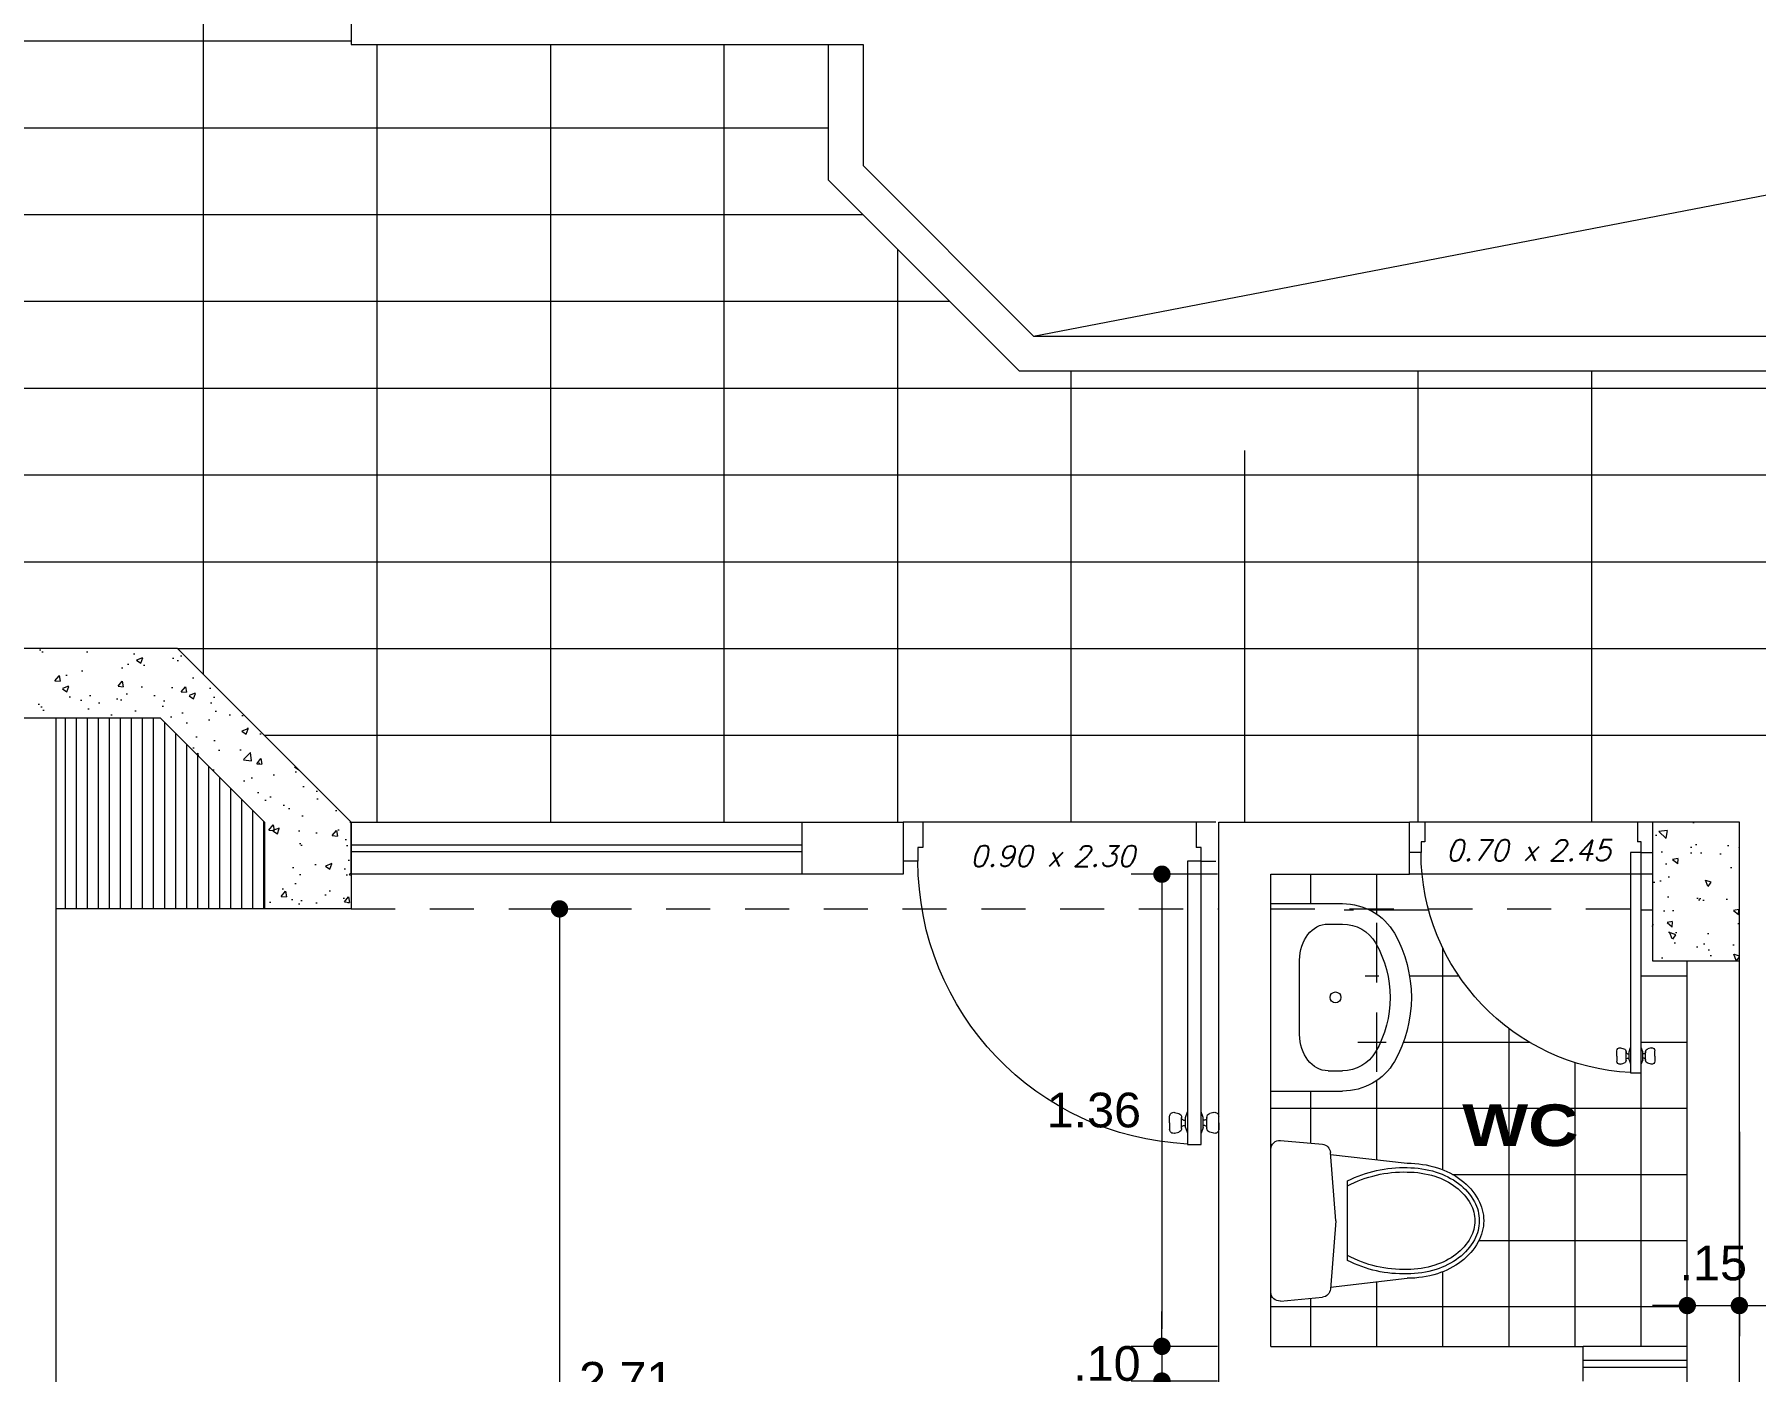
# Model space of a CAD drawing. Header units: millimetres. Extents: x 2178 to 2304, y 1220 to 1359.
# Drawn here: x 2191.082 to 2196.041, y 1286.439 to 1290.29 of the extents above; entities that cross this region are included whole.
import ezdxf
from ezdxf.enums import TextEntityAlignment as Align

# ---------------------------------------------------------------- set-up
doc = ezdxf.new("R2010")
doc.units = ezdxf.units.MM
doc.linetypes.add('HIDDEN', pattern=[9.524999999999999, 6.35, -3.175])
doc.layers.get('0').update_dxf_attribs({"lineweight": 0})
for name, color, linetype, lineweight in [('carpinteria', 12, 'Continuous', 5), ('Mobiliario', 52, 'Continuous', 5), ('PLUMA 1', 46, 'Continuous', 13), ('PLUMA 2', 94, 'Continuous', 15), ('PLUMA 7', 10, 'Continuous', 0), ('PLUMA4', 160, 'Continuous', 40), ('PROY', 13, 'HIDDEN', 13), ('TEXTO', 5, 'Continuous', 18), ('TEXTOS', 42, 'Continuous', 13)]:
    doc.layers.add(name, color=color, linetype=linetype, lineweight=lineweight)
doc.layers.add('pisos....', color=7, linetype='Continuous', lineweight=5, true_color=0x7c7f7e)
doc.styles.add('ARIAL', font='arial.ttf')
doc.styles.add('ARIAL-N', font='arialbd.ttf')
doc.styles.add('SIMPLEX', font='simplex.shx', dxfattribs={"width": 1.2, "oblique": 15})
doc.dimstyles.new('RPM 50', dxfattribs={"dimtxt": 0.1, "dimasz": 0.05, "dimexe": 0.08849999999999973, "dimexo": 0.1535, "dimgap": 0.07099999999999997, "dimtad": 2, "dimtih": 1, "dimtoh": 1, "dimzin": 4, "dimdsep": 46, "dimtxsty": 'ARIAL', "dimblk": 'DOT', "dimcen": 0.4, "dimdle": 0.25, "dimclrd": 8, "dimclre": 8, "dimclrt": 9, "dimadec": 0, "dimazin": 0, "dimtfac": 1, "dimtix": 1, "dimtmove": 0, "dimatfit": 3, "dimldrblk": 'DOT', "dimfxl": 0.5, "dimfxlon": 1, "dimlwd": 0, "dimlwe": 0, "dimarcsym": 0})

# ---------------------------------------------------------------- blocks, each defined once
blk = doc.blocks.new('puerta de 0.80')
for p, q in [((0, 0.7578726278069325), (0, 0.8078726278070008)), ((0, 0.05787262780700075), (0, 0.8078726278070008)), ((0.1000000000000227, 0.770372627806978), (0.1000000000000227, 0.8078726278070008)), ((0, 0.7578726278069325), (0.06500000000005457, 0.7578726278069325)), ((0.06500000000005457, 0.7578726278069325), (0.06500000000005457, 0.770372627806978)), ((0.06500000000005457, 0.770372627806978), (0.1000000000000227, 0.770372627806978)), ((0.743372223558481, 0.1131570363396577), (0.7462233707656196, 0.1025164101029077)), ((0.7699992280930701, 0.1257452267906274), (0.753031481821381, 0.1257452267906274)), ((0.7820575276252839, 0.09510460055400927), (0.7558826290285197, 0.09510460055400927)), ((0.7558826290285197, 0.09510460055400927), (0.7579409285608563, 0.09510460055400927)), ((0.762940928560738, 0.09010460055401381), (0.762940928560738, 0.08545825626470105)), ((0.7699992280930701, 0.1257452267906274), (0.7869669743646455, 0.1257452267906274)), ((0.7770575276252885, 0.09010460055401381), (0.7770575276252885, 0.08545825626470105)), ((0.7841158271576205, 0.09510460055400927), (0.7820575276252839, 0.09510460055400927)), ((0.7966262326275455, 0.1131570363396577), (0.7937750854204069, 0.1025164101029077)), ((0, 0.007872627806932542), (0, 0.05787262780700075)), ((0, 0.05787262780700075), (0.06500000000005457, 0.05787262780700075)), ((0.06500000000005457, 0.04537262780695528), (0.06500000000005457, 0.05787262780700075)), ((0.1000000000000227, 0.04537262780695528), (0.06500000000005457, 0.04537262780695528)), ((0.1000000000000227, 0.08037262780703713), (0.8250000000000455, 0.08037262780703713)), ((0.1000000000000227, 0.04537262780695528), (0.1000000000000227, 0.08037262780703713)), ((0.8250000000000455, 0.04537262780695528), (0.1000000000000227, 0.04537262780695528)), ((0.1000000000000227, 0.04537262780695528), (0.1000000000000227, 0.007872627806932542)), ((0.7820575276252839, 0.08545825626470105), (0.7558826290285197, 0.08545825626470105)), ((0.8250000000000455, 0.04537262780695528), (0.7720000000000482, 0.04537262780695528)), ((0.8250000000000455, 0.08037262780703713), (0.8250000000000455, 0.04537262780695528)), ((0.743372223558481, 0.01258821927433473), (0.7462233707656196, 0.02322884551108473)), ((0.7699992280930701, 2.882325134123676e-08), (0.753031481821381, 2.882325134123676e-08)), ((0.7820575276252839, 0.04028699934929136), (0.7558826290285197, 0.04028699934929136)), ((0.7820575276252839, 0.03064065505998315), (0.7558826290285197, 0.03064065505998315)), ((0.7558826290285197, 0.03064065505998315), (0.7579409285608563, 0.03064065505998315)), ((0.762940928560738, 0.0356406550599786), (0.762940928560738, 0.04028699934929136)), ((0.7699992280930701, 2.882325134123676e-08), (0.7869669743646455, 2.882325134123676e-08)), ((0.7770575276252885, 0.0356406550599786), (0.7770575276252885, 0.04028699934929136)), ((0.7841158271576205, 0.03064065505998315), (0.7820575276252839, 0.03064065505998315)), ((0.7966262326275455, 0.01258821927433473), (0.7937750854204069, 0.02322884551108473))]:
    blk.add_line(p, q)
at = {"linetype": 'Continuous', "lineweight": 0}
for p, q in [((0.7558826290285197, 0.08545825626470105), (0.7419099796773025, 0.08037262780692345)), ((0.7558826290285197, 0.04028699934929136), (0.7419099796773025, 0.04537262780695528)), ((0.7820575276252839, 0.08545825626470105), (0.796030176976501, 0.08037262780692345)), ((0.7820575276252839, 0.04028699934929136), (0.796030176976501, 0.04537262780695528))]:
    blk.add_line(p, q, dxfattribs=at)
for centre, radius, start, end in [((0.1000000000000227, 0.04537262780695528), 0.725, 2.767078666097358, 90), ((0.753031481821381, 0.1157452267906365), 0.01, 90, 195.0000000000087), ((0.7558826290285197, 0.1051046005540002), 0.01, 195.0000000001698, 270), ((0.7579409285607426, 0.09010460055401381), 0.005, 0, 90), ((0.7820575276252839, 0.09010460055401381), 0.005, 90, 180), ((0.7841158271575068, 0.1051046005540002), 0.01, 270, 344.9999999998302), ((0.7869669743646455, 0.1157452267906365), 0.01, 344.9999999999912, 90), ((0.753031481821381, 0.01000002882324225), 0.01, 164.9999999999913, 270), ((0.7558826290285197, 0.02064065505999224), 0.01, 90, 164.9999999998302), ((0.7579409285607426, 0.0356406550599786), 0.005, 270, 0), ((0.7820575276252839, 0.0356406550599786), 0.005, 180, 270), ((0.7841158271575068, 0.02064065505999224), 0.01, 15.00000000016984, 90), ((0.7869669743646455, 0.01000002882324225), 0.01, 270, 15.00000000000872)]:
    blk.add_arc(centre, radius, start, end)
blk = doc.blocks.new('P')
at = {"style": 'SIMPLEX', "oblique": 15}
blk.add_text('x', height=0.06, dxfattribs=at).set_placement((-0.01697368369676155, 0.0255492955629677))
blk.add_attdef('L', text='', height=0.06, dxfattribs=at).set_placement((-0.057659880294743, 0.02554929556297481), align=Align.RIGHT)
blk.add_attdef('H', (0.05806964743619147, 0.02554929556297481), '', height=0.06, dxfattribs=at)
blk = doc.blocks.new('_DOT')
at = {"color": 0, "linetype": 'ByBlock'}
blk.add_line((-0.5, 0), (-1, 0), dxfattribs=at)
at = {"color": 0, "linetype": 'ByBlock', "const_width": 0.5}
blk.add_lwpolyline([(-0.25, 0, 1), (0.25, 0, 1)], format="xyb", close=True, dxfattribs=at)
blk = doc.blocks.new('*D1170')
at = {"color": 8, "lineweight": 0, "transparency": 16777216}
for p, q in [((2194.490748934217, 1287.871513211599), (2194.242006449922, 1287.871513211599)), ((2194.330506449922, 1287.821513211599), (2194.330506449922, 1286.561513211599)), ((2194.490748934217, 1286.511513211599), (2194.242006449922, 1286.511513211599))]:
    blk.add_line(p, q, dxfattribs=at)
at = {"layer": 'Defpoints', "color": 0, "transparency": 16777216}
for p in [(2194.644248934217, 1287.871513211599), (2194.330506449922, 1286.511513211599), (2194.644248934217, 1286.511513211599)]:
    blk.add_point(p, dxfattribs=at)
at = {"color": 8, "lineweight": 0, "transparency": 16777216, "xscale": 0.05, "yscale": 0.05, "zscale": 0.05}
for p, rotation in [((2194.330506449922, 1287.871513211599), 90), ((2194.330506449922, 1286.511513211599), 270)]:
    blk.add_blockref('_DOT', p, dxfattribs=dict(at, rotation=rotation))
at = {"color": 9, "transparency": 16777216, "insert": (2194.134370024274, 1287.191513211598), "char_height": 0.1, "attachment_point": 5, "style": 'ARIAL'}
blk.add_mtext('1.36', dxfattribs=at)
blk = doc.blocks.new('*D1171')
at = {"color": 8, "lineweight": 0, "transparency": 16777216}
for p, q in [((2194.330506449922, 1286.561513211599), (2194.330506449922, 1286.611513211599)), ((2194.490748934217, 1286.511513211599), (2194.242006449922, 1286.511513211599)), ((2194.330506449922, 1286.511513211599), (2194.330506449922, 1286.411513211599)), ((2194.490748934217, 1286.411513211599), (2194.242006449922, 1286.411513211599)), ((2194.330506449922, 1286.361513211599), (2194.330506449922, 1286.311513211599))]:
    blk.add_line(p, q, dxfattribs=at)
at = {"layer": 'Defpoints', "color": 0, "transparency": 16777216}
for p in [(2194.644248934217, 1286.511513211599), (2194.330506449922, 1286.411513211599), (2194.644248934217, 1286.411513211599)]:
    blk.add_point(p, dxfattribs=at)
at = {"color": 8, "lineweight": 0, "transparency": 16777216, "xscale": 0.05, "yscale": 0.05, "zscale": 0.05}
for p, rotation in [((2194.330506449922, 1286.511513211599), 270), ((2194.330506449922, 1286.411513211599), 90)]:
    blk.add_blockref('_DOT', p, dxfattribs=dict(at, rotation=rotation))
at = {"color": 9, "transparency": 16777216, "insert": (2194.172091715952, 1286.461513211598), "char_height": 0.1, "attachment_point": 5, "style": 'ARIAL'}
blk.add_mtext('.10', dxfattribs=at)
blk = doc.blocks.new('*D1175')
at = {"color": 8, "lineweight": 0, "transparency": 16777216}
for p, q in [((2192.594736830965, 1287.771513211599), (2192.683236830965, 1287.771513211599)), ((2192.594736830965, 1287.721513211599), (2192.594736830965, 1285.111513211599)), ((2192.147748934216, 1285.061513211599), (2192.683236830965, 1285.061513211599))]:
    blk.add_line(p, q, dxfattribs=at)
at = {"layer": 'Defpoints', "color": 0, "transparency": 16777216}
for p in [(2192.525498934217, 1287.771513211599), (2191.994248934217, 1285.061513211599), (2192.594736830965, 1285.061513211599)]:
    blk.add_point(p, dxfattribs=at)
at = {"color": 8, "lineweight": 0, "transparency": 16777216, "xscale": 0.05, "yscale": 0.05, "zscale": 0.05}
for p, rotation in [((2192.594736830965, 1287.771513211599), 90), ((2192.594736830965, 1285.061513211599), 270)]:
    blk.add_blockref('_DOT', p, dxfattribs=dict(at, rotation=rotation))
at = {"color": 9, "transparency": 16777216, "insert": (2192.786814593584, 1286.416513211598), "char_height": 0.1, "attachment_point": 5, "style": 'ARIAL'}
blk.add_mtext('2.71', dxfattribs=at)
blk = doc.blocks.new('*D1273')
at = {"color": 8, "lineweight": 0, "transparency": 16777216}
for p, q in [((2195.994248934216, 1287.129013211598), (2195.994248934216, 1286.540513211598)), ((2195.844248934216, 1286.629013211598), (2195.844248934216, 1286.717513211598)), ((2195.794248934216, 1286.629013211598), (2195.744248934216, 1286.629013211598)), ((2195.844248934216, 1286.629013211598), (2195.994248934216, 1286.629013211598)), ((2196.044248934216, 1286.629013211598), (2196.094248934216, 1286.629013211598))]:
    blk.add_line(p, q, dxfattribs=at)
at = {"layer": 'Defpoints', "color": 0, "transparency": 16777216}
for p in [(2195.994248934216, 1287.621513211598), (2195.844248934216, 1286.620980102066), (2195.994248934216, 1286.629013211598)]:
    blk.add_point(p, dxfattribs=at)
at = {"color": 8, "lineweight": 0, "transparency": 16777216, "xscale": 0.05, "yscale": 0.05, "zscale": 0.05}
blk.add_blockref('_DOT', (2195.844248934216, 1286.629013211598), dxfattribs=at)
at = {"color": 8, "lineweight": 0, "transparency": 16777216, "xscale": 0.05, "yscale": 0.05, "zscale": 0.05, "rotation": 180}
blk.add_blockref('_DOT', (2195.994248934216, 1286.629013211598), dxfattribs=at)
at = {"color": 9, "transparency": 16777216, "insert": (2195.919248934216, 1286.75107051037), "char_height": 0.1, "attachment_point": 5, "style": 'ARIAL'}
blk.add_mtext('.15', dxfattribs=at)
blk = doc.blocks.new('*D1274')
at = {"color": 8, "lineweight": 0, "transparency": 16777216}
for p, q in [((2195.994248934216, 1287.129013211598), (2195.994248934216, 1286.540513211598)), ((2199.344248934216, 1286.629013211598), (2199.344248934216, 1286.717513211598)), ((2196.044248934216, 1286.629013211598), (2199.294248934216, 1286.629013211598))]:
    blk.add_line(p, q, dxfattribs=at)
at = {"layer": 'Defpoints', "color": 0, "transparency": 16777216}
for p in [(2195.994248934216, 1287.621513211598), (2199.344248934216, 1286.629013211598), (2199.344248934216, 1286.629013211598)]:
    blk.add_point(p, dxfattribs=at)
at = {"color": 8, "lineweight": 0, "transparency": 16777216, "xscale": 0.05, "yscale": 0.05, "zscale": 0.05, "rotation": 180}
blk.add_blockref('_DOT', (2195.994248934216, 1286.629013211598), dxfattribs=at)
at = {"color": 8, "lineweight": 0, "transparency": 16777216, "xscale": 0.05, "yscale": 0.05, "zscale": 0.05}
blk.add_blockref('_DOT', (2199.344248934216, 1286.629013211598), dxfattribs=at)
at = {"color": 9, "transparency": 16777216, "insert": (2197.669248934216, 1286.506921806414), "char_height": 0.1, "attachment_point": 5, "style": 'ARIAL'}
blk.add_mtext('3.35', dxfattribs=at)
blk = doc.blocks.new('LAVATORIO')
at = {"layer": 'PLUMA 1', "linetype": 'Continuous', "lineweight": 20}
for p, q in [((-0.2999934783219942, 0.2071363636785648), (-0.2999934783219942, -0.02195454545901754)), ((-0.2999934783219942, 0.2071363636785648), (0.2999934783219942, 0.2071363636785648)), ((0.2999934783219942, 0.2071363636785648), (0.2999934783219942, -0.02195454545901754)), ((-0.1188260869807323, 0.1148181818415779), (0.1188260869807323, 0.1148181818415779)), ((-0.234782608743501, 0.02386363636850319), (-0.234782608743501, -0.02195454545901754)), ((0.234782608743501, 0.02386363636850319), (0.234782608743501, -0.02195454545901754))]:
    blk.add_line(p, q, dxfattribs=at)
blk.add_circle((0, 0), 0.01750000000356522, dxfattribs=at)
at = {"layer": 'PLUMA 1', "linetype": 'Continuous', "lineweight": 20, "extrusion": (0, 0, -1)}
for centre, major_axis, ratio, start_param, end_param in [((-0.1188260869807323, 0.02386363636850319), (0.1159565217627687, 2.11200665065676e-14), 0.7846746081733931, 3.141592653590338, 4.712388980384833), ((0.1188260869807323, 0.02386363636850319), (-0.1159565217627687, 9.952126509930016e-14), 0.7846746081733929, 1.570796326794223, 3.1415926535887), ((-0.1188521754517069, -0.02195454545901754), (2.795176774598603e-13, 0.1893818215381344), 0.9565217391304283, 3.638567482427635, 4.712388980383277), ((-0.1188521754517069, -0.02195454545901754), (-1.25662522260505e-12, 0.1212000033427651), 0.9565217391302343, 3.638567482442401, 4.712388980394607), ((0.1188521754517069, -0.02195454545901754), (1.256475748923904e-12, 0.1212000033427651), 0.9565217391302343, 1.57079632678498, 2.644617824737187), ((0.1188521754517069, -0.02195454545901754), (-2.791350386132135e-13, 0.1893818215381344), 0.9565217391304283, 1.570796326796306, 2.64461782475195), ((0, 0.2071363636785648), (-2.207522384136759e-16, 0.3818181859691521), 0.9565217391303741, 2.64461781258921, 3.638567494590378), ((0, 0.2071363636785648), (1.873049312265182e-16, 0.4500000041648561), 0.9565217391303545, 2.644617814432515, 3.638567492747071)]:
    blk.add_ellipse(centre, major_axis=major_axis, ratio=ratio, start_param=start_param, end_param=end_param, dxfattribs=at)
blk = doc.blocks.new('A$C17BD6781')
at = {"layer": 'Mobiliario', "linetype": 'Continuous'}
for p, q in [((0.0470258381902795, 0.2024778968581415), (0.07702583819028064, 0.4624778968581325)), ((0.4970258381902681, 0.2024778968581415), (0.467025838190267, 0.4624778968581325)), ((0.1371245447934086, 0.2600000207519599), (0.406927131587139, 0.2600000207519599)), ((0.2720258381902738, 0.2200000207519395), (0.04046188830088226, 0.2019667219995256)), ((0.2720258381902738, 0.2200000207519395), (0.5035897880796654, 0.2019667219995256)), ((2.658856601556181e-08, 0.03271609313324575), (0.01291432294007677, 0.1747733529997788)), ((0.5440516497919816, 0.03271609313324575), (0.5311373534404709, 0.1747733529997788)), ((0.0298768227825974, 2.075196903206233e-08), (0.5141748535979502, 2.075196903206233e-08))]:
    blk.add_line(p, q, dxfattribs=at)
for points in [[(0.467025838190267, 0.4624778968581325, 0.07568148098942781), (0.4514763274974598, 0.564619449634364, 0.08594715031423093), (0.409911660521658, 0.6457161817953931, 0.1060218382171382), (0.3436150782673906, 0.7032144903049868, 0.1264657149685374), (0.2720258381902738, 0.7216159645624032, 0.1264657149685252), (0.2004365981131571, 0.7032144903049868, 0.1060218382171112), (0.1341400158588897, 0.6457161817953931, 0.08594715031425326), (0.09257534888308783, 0.564619449634364, 0.07568148098944026), (0.07702583819028064, 0.4624778968581325, 0.07568148098943636)], [(0.4520258381902806, 0.4624778968581325, 0.0756814809893859), (0.4371558434836231, 0.5601558482174767, 0.08594715031428633), (0.3979260275471859, 0.6366970575473658, 0.1060218382171535), (0.3363817185640983, 0.6900737708649274, 0.1264657149685132), (0.2720258381902738, 0.7066159645624168, 0.1264657149686313), (0.2076699578163925, 0.6900737708648705, 0.1060218382170392), (0.1461256488333618, 0.6366970575473658, 0.08594715031415015), (0.1068958328969813, 0.5601558482175903, 0.07568148098951734), (0.092025838190267, 0.4624778968581325, 0.07568148098951734)], [(0.4370258381902659, 0.4624778968581325, 0.07568148098938046), (0.422835359469758, 0.5556922468005894, 0.08594715031429338), (0.3859403945727138, 0.6276779332993385, 0.1060218382171472), (0.3291483588608344, 0.6769330514248111, 0.1264657149685263), (0.2720258381902738, 0.6916159645624305, 0.1264657149686292), (0.2149033175196564, 0.6769330514248111, 0.1060218382170225), (0.1581112818078338, 0.6276779332993385, 0.08594715031417827), (0.1212163169108464, 0.5556922468007031, 0.07568148098950629), (0.1070258381902818, 0.4624778968581325, 0.07568148098950629)]]:
    blk.add_lwpolyline(points, format="xyb", dxfattribs=at)
for centre, radius, start, end in [((0.5137349313203856, 0.4501454030077241), 0.4218893808016409, 178.3249151335759, 206.7885795011672), ((0.5137349313203856, 0.4501454030077241), 0.4068893808016409, 178.3249151335759, 207.8601275501853), ((0.03031674506016202, 0.4501454030077241), 0.4068893808016409, 332.1398724498131, 1.675084866424104), ((0.03031674506016202, 0.4501454030077241), 0.4218893808016409, 333.2114204988328, 1.675084866424104), ((0.04279111913410816, 0.1720572806184748), 0.03, 94.45298473469602, 174.8055710922652), ((0.5012605572464395, 0.1720572806184748), 0.03, 5.194428907734862, 85.54701526530398), ((0.0298768227825974, 0.03000002075194175), 0.03, 174.8055710922652, 270), ((0.5141748535979502, 0.03000002075194175), 0.03, 270, 5.194428907734862)]:
    blk.add_arc(centre, radius, start, end, dxfattribs=at)

msp = doc.modelspace()

# ---------------------------------------------------------------- hatches: boundary and pattern name
h = msp.add_hatch()
h.set_pattern_fill('AR-CONC', color=256, scale=0.001)
h.set_pattern_definition([(49.99999999999999, (1020.136031399712, -473.2546719146419), (0.182184668996004, -0.01593908553890309), [0.01905, -0.20955]), (355, (1020.136031399712, -473.2546719146419), (-0.03524342142496934, 0.1910568452390352), [0.01524, -0.16764058417]), (100.4514447, (1020.151213406712, -473.256000168142), (0.1469412470903533, 0.1751177519121951), [0.01619000879999999, -0.1780902445999999]), (46.18420000000001, (1020.136031399712, -473.2038719146419), (0.2710790408921299, -0.04204232793272715), [0.028575, -0.314325]), (96.63555760999992, (1020.158621299712, -473.207375414642), (0.237404134051503, 0.2474261245977215), [0.02428502314, -0.26713560816]), (351.1841511700001, (1020.136031399712, -473.2038719146419), (0.237404134064977, 0.2474261245855326), [0.02285996707, -0.25145973192]), (21, (1020.161431399712, -473.2165719146419), (0.1516143912691325, -0.1022651981870876), [0.01905, -0.20955]), (326.0000000000001, (1020.161431399712, -473.2165719146419), (0.06180202834764707, 0.1841879661223193), [0.01524, -0.16764]), (71.45144499999999, (1020.174065932312, -473.2250940145418), (0.2134164192787162, 0.08192276888590524), [0.0161900088, -0.1780899376]), (37.50000000000001, (1020.136031399712, -473.2546719146419), (0.003088603250591816, 0.0845550388731531), [0, -0.165608, 0, -0.17018, 0, -0.168275]), (7.499999999999999, (1020.136031399712, -473.2546719146419), (0.06681966251030574, 0.1001805748181195), [0, -0.09702799999999999, 0, -0.161798, 0, -0.06413500000000001]), (327.5, (1020.079389399712, -473.2546719146419), (0.1355905951668714, -0.005728743992673458), [0, -0.0635, 0, -0.19812, 0, -0.26289]), (317.5, (1020.053989399712, -473.2546719146419), (0.148129181386018, 0.02542649103333302), [0, -0.08255, 0, -0.131572, 0, -0.18669])])
h.paths.add_polyline_path([(2191.494248934216, 1288.521513211598), (2191.094248934216, 1288.521513211598), (2191.094248934216, 1288.321513211598), (2191.444248934216, 1288.321513211598), (2191.744248934216, 1288.021513211598), (2191.744248934216, 1287.771513211598), (2191.994248934216, 1287.771513211598), (2191.994248934216, 1288.021513211598)])
h = msp.add_hatch()
h.set_pattern_fill('AR-CONC', color=256, scale=0.001, angle=90)
h.set_pattern_definition([(140, (3966.670434060457, 118.5882956770949), (0.0159390855389031, 0.182184668996004), [0.01905, -0.20955]), (85, (3966.670434060457, 118.5882956770949), (-0.1910568452390352, -0.03524342142496933), [0.01524, -0.16764058417]), (190.4514447, (3966.671762313957, 118.603477684095), (-0.1751177519121951, 0.1469412470903533), [0.01619000879999999, -0.1780902445999999]), (136.1842, (3966.619634060456, 118.5882956770949), (0.04204232793272716, 0.2710790408921299), [0.02857499999999998, -0.3143249999999997]), (186.6355576099999, (3966.623137560456, 118.6108855770949), (-0.2474261245977215, 0.237404134051503), [0.02428502314, -0.26713560816]), (81.18415117000002, (3966.619634060456, 118.5882956770949), (-0.2474261245855326, 0.2374041340649771), [0.02285996707, -0.25145973192]), (111, (3966.632334060457, 118.6136956770949), (0.1022651981870876, 0.1516143912691325), [0.01905, -0.20955]), (56.00000000000002, (3966.632334060457, 118.6136956770949), (-0.1841879661223193, 0.06180202834764709), [0.01524, -0.16764]), (161.451445, (3966.640856160356, 118.626330209695), (-0.08192276888590523, 0.2134164192787162), [0.0161900088, -0.1780899376]), (127.5, (3966.670434060457, 118.5882956770949), (-0.0845550388731531, 0.003088603250591822), [0, -0.165608, 0, -0.17018, 0, -0.168275]), (97.49999999999993, (3966.670434060457, 118.5882956770949), (-0.1001805748181195, 0.06681966251030574), [0, -0.09702799999999998, 0, -0.161798, 0, -0.064135]), (57.49999999999998, (3966.670434060457, 118.5316536770949), (0.005728743992673467, 0.1355905951668714), [0, -0.06349999999999986, 0, -0.1981199999999997, 0, -0.2628899999999995]), (47.49999999999999, (3966.670434060457, 118.5062536770949), (-0.02542649103333301, 0.148129181386018), [0, -0.08255, 0, -0.131572, 0, -0.18669])])
h.paths.add_polyline_path([(2195.994248934216, 1287.621513211598), (2195.994248934216, 1288.021513211598), (2195.744248934216, 1288.021513211598), (2195.744248934216, 1287.621513211598)])
at = {"layer": 'pisos....'}
h = msp.add_hatch(dxfattribs=at)
h.set_pattern_fill('LINE', color=256, scale=0.01, angle=90)
h.set_pattern_definition([(90, (1020.136031399712, -446.543280046797), (-0.03175, 1.944062586693024e-18), [])])
h.paths.add_polyline_path([(2191.744248934216, 1288.021513211598), (2191.444248934216, 1288.321513211598), (2191.144248934216, 1288.321513211598), (2191.144248934216, 1287.771513211598), (2191.744248934216, 1287.771513211598)])
h = msp.add_hatch(dxfattribs=at)
h.set_pattern_fill('NET', color=256, scale=0.06)
h.set_pattern_definition([(0, (1020.136031399712, -446.543280046797), (0, 0.1905), []), (90, (1020.136031399712, -446.543280046797), (-0.1905, 1.166437552015814e-17), [])])
edge = h.paths.add_edge_path()
edge.add_line((2195.844248934216, 1287.621513211598), (2195.744248934216, 1287.621513211598))
edge.add_line((2195.744248934216, 1287.621513211598), (2195.744248934216, 1287.871513211598))
edge.add_line((2195.744248934216, 1287.871513211598), (2195.711436434216, 1287.871513211598))
edge.add_line((2195.711436434216, 1287.871513211598), (2195.711436434216, 1287.372341979381))
edge.add_line((2195.711436434216, 1287.372341979381), (2195.715886359117, 1287.360115911198))
edge.add_line((2195.715886359117, 1287.360115911198), (2195.715886359117, 1287.353939899107))
edge.add_line((2195.715886359117, 1287.353939899107), (2195.71995191037, 1287.353939899107))
edge.add_arc((2195.720076337087, 1287.358313129377), 0.00437499999998181, 268.370265780623, 368.0578173602636)
edge.add_arc((2195.73307691037, 1287.360115911198), 0.008750000000019478, 104.99999999959769, 187.8133290253296, ccw=False)
edge.add_line((2195.730812243725, 1287.368567762178), (2195.740122791683, 1287.371062515984))
edge.add_arc((2195.742387458327, 1287.362610665004), 0.008749999999939017, 0, 105.0000000010358, ccw=False)
edge.add_line((2195.751137458327, 1287.362610665004), (2195.751137458327, 1287.347763887017))
edge.add_line((2195.751137458327, 1287.347763887017), (2195.751137458327, 1287.332917109029))
edge.add_arc((2195.742387458327, 1287.332917109029), 0.008749999999939013, -105.00000000103591, 0, ccw=False)
edge.add_line((2195.740122791682, 1287.324465258049), (2195.730812243725, 1287.326960011855))
edge.add_arc((2195.73307691037, 1287.335411862835), 0.008750000000019478, 180, 255.00000000040228, ccw=False)
edge.add_line((2195.72432691037, 1287.335411862835), (2195.72432691037, 1287.337212874926))
edge.add_arc((2195.71995191037, 1287.337212874926), 0.00437499999998181, 0, 90)
edge.add_line((2195.71995191037, 1287.341587874926), (2195.715886359117, 1287.341587874926))
edge.add_line((2195.715886359117, 1287.341587874926), (2195.715886359117, 1287.337212874926))
edge.add_line((2195.715886359117, 1287.337212874926), (2195.711436434216, 1287.324986806744))
edge.add_line((2195.711436434216, 1287.324986806744), (2195.711436434216, 1287.299638211598))
edge.add_line((2195.711436434216, 1287.299638211598), (2195.680811434216, 1287.299638211598))
edge.add_line((2195.680811434216, 1287.299638211598), (2195.680811434216, 1287.30037786694))
edge.add_arc((2195.711436434216, 1287.934013211598), 0.6343750000001275, 185.654076661179, 267.2329213338944, ccw=False)
edge.add_line((2195.080147759658, 1287.871513211598), (2195.044248934216, 1287.871513211598))
edge.add_line((2195.044248934216, 1287.871513211598), (2194.644248934216, 1287.871513211598))
edge.add_line((2194.644248934216, 1287.871513211598), (2194.644248934216, 1287.78665566577))
edge.add_line((2194.644248934216, 1287.78665566577), (2194.85057935195, 1287.78665566577))
edge.add_ellipse((2194.85043075244, 1287.623628493187), major_axis=(0.170443639384357, 2.499081723458499e-13), ratio=0.956521739130593, start_angle=388.4745602166176, end_angle=449.9999999999196, ccw=False)
edge.add_ellipse((2194.644248934216, 1287.51666153528), major_axis=(0.4050000037482276, 4.744386080289655e-16), ratio=0.9565217391312869, start_angle=331.5254391921268, end_angle=388.4745608078731, ccw=False)
edge.add_ellipse((2194.85043075244, 1287.409694577374), major_axis=(-0.1704436393843569, 2.49983864526988e-13), ratio=0.9565217391305934, start_angle=90.00000000008032, end_angle=151.5254397833825, ccw=False)
edge.add_line((2194.85057935195, 1287.246667404791), (2194.644248934216, 1287.246667404791))
edge.add_line((2194.644248934216, 1287.246667404791), (2194.644248934216, 1287.079144025518))
edge.add_arc((2194.669748934216, 1287.079144025518), 0.02549999999999673, 84.80557109245018, 180, ccw=False)
edge.add_line((2194.67205759574, 1287.104539302283), (2194.792806266626, 1287.093562150385))
edge.add_arc((2194.790497605102, 1287.068166873619), 0.0255000000000944, 4.452984734869972, 84.80557109245018, ccw=False)
edge.add_line((2194.815920630276, 1287.070146719828), (2194.816355128906, 1287.064567362422))
edge.add_line((2194.816355128906, 1287.064567362422), (2195.037355128906, 1287.039067362422))
edge.add_arc((2195.037355128906, 1286.747306365802), 0.2917609966197344, 72.68808428468321, 90, ccw=False)
edge.add_arc((2195.05663414194, 1286.809158841456), 0.2269735820391569, 53.0387361203023, 72.6880842846931, ccw=False)
edge.add_arc((2195.086159581908, 1286.84839558741), 0.1778688588609801, 28.830754682001725, 53.03873612029099, ccw=False)
edge.add_arc((2195.131434539439, 1286.873317362421), 0.1261879470160389, 1.0328449207008816e-10, 28.830754682044528, ccw=False)
edge.add_arc((2195.131434539439, 1286.873317362422), 0.1261879470156083, 331.1692453185479, 359.9999999998968, ccw=False)
edge.add_arc((2195.086159581907, 1286.898239137433), 0.177868858861434, 306.9612638786394, 331.169245318531, ccw=False)
edge.add_arc((2195.056634141941, 1286.937475883388), 0.2269735820387949, 287.3119157158136, 306.96126387858436, ccw=False)
edge.add_arc((2195.037355128906, 1286.999328359041), 0.291760996619687, 270, 287.31191571585214, ccw=False)
edge.add_line((2195.037355128906, 1286.707567362422), (2194.816355128906, 1286.682067362422))
edge.add_line((2194.816355128906, 1286.682067362422), (2194.815920630276, 1286.676488005016))
edge.add_arc((2194.790497605102, 1286.678467851224), 0.0255000000000944, 275.19442890754976, 355.5470152651299, ccw=False)
edge.add_line((2194.792806266626, 1286.653072574459), (2194.67205759574, 1286.64209542256))
edge.add_arc((2194.669748934216, 1286.667490699325), 0.02549999999999673, 180, 275.19442890754976, ccw=False)
edge.add_line((2194.644248934216, 1286.667490699325), (2194.644248934216, 1286.511513211598))
edge.add_line((2194.644248934216, 1286.511513211598), (2195.544248934216, 1286.511513211598))
edge.add_line((2195.544248934216, 1286.511513211598), (2195.844248934216, 1286.511513211598))
edge.add_line((2195.844248934216, 1286.511513211598), (2195.844248934216, 1287.621513211598))
h.paths.add_polyline_path([(2195.793600912388, 1286.647114166578), (2196.037802822347, 1286.647114166578), (2196.037802822347, 1286.853185107915), (2195.793600912388, 1286.853185107915)], flags=9)

# ---------------------------------------------------------------- linework, layer by layer
for points in [[(2191.994248934216, 1288.021513211598), (2193.294248934216, 1288.021513211598)], [(2191.994248934216, 1287.871513211598), (2191.994248934216, 1288.021513211598)], [(2191.994248934216, 1287.956513211598), (2193.294248934216, 1287.956513211598)], [(2191.994248934216, 1287.936513211598), (2193.294248934216, 1287.936513211598)], [(2193.294248934216, 1287.871513211598), (2191.994248934216, 1287.871513211598)], [(2195.744248934216, 1287.871513211598), (2195.044248934216, 1287.871513211598)], [(2191.744248934216, 1287.771513211598), (2191.144248934216, 1287.771513211598)], [(2195.844248934216, 1286.511513211598), (2195.544248934216, 1286.511513211598)], [(2195.544248934216, 1286.471513211598), (2195.844248934216, 1286.471513211598)], [(2195.544248934216, 1286.451513211598), (2195.844248934216, 1286.451513211598)]]:
    msp.add_lwpolyline(points)
for points in [[(2191.569248934215, 1288.446513211598), (2191.569248934207, 1295.471513211598)], [(2193.960670290453, 1289.421513211598), (2209.419248934216, 1292.40009185536)], [(2190.594248934216, 1290.271513211598), (2191.994248934219, 1290.271513211598)], [(2192.069248934215, 1288.021513211598), (2192.06924893421, 1290.261513211594)], [(2192.569248934215, 1288.0215132116), (2192.56924893421, 1290.261513211595)], [(2193.069248934215, 1288.021513211601), (2193.06924893421, 1290.261513211597)], [(2190.594248934216, 1290.021513211598), (2193.369248934216, 1290.021513211598)], [(2190.594248934216, 1289.771513211598), (2193.469248934216, 1289.771513211598)], [(2193.569248934215, 1288.021513211602), (2193.569248934211, 1289.671513211603)], [(2190.594248934216, 1289.521513211598), (2193.719248934216, 1289.521513211598)], [(2194.069248934215, 1288.021513211604), (2194.069248934212, 1289.321513211598)], [(2195.069248934215, 1288.021513211606), (2195.069248934212, 1289.321513211598)], [(2195.569248934215, 1288.021513211608), (2195.569248934213, 1289.321513211598)], [(2190.47145672808, 1289.271513211598), (2213.269248934216, 1289.271513211598)], [(2194.569248934215, 1288.021513211605), (2194.569248934216, 1289.091513211597)], [(2190.494248934216, 1289.021513211598), (2213.269248934216, 1289.021513211598)], [(2190.744248934216, 1288.771513211598), (2213.269248934216, 1288.771513211598)], [(2191.494248934216, 1288.521513211598), (2213.269248934216, 1288.521513211598)], [(2191.744248934216, 1288.271513211598), (2213.269248934216, 1288.271513211598)]]:
    msp.add_lwpolyline(points, dxfattribs=at)
at = {"layer": 'PLUMA 2', "color": 40, "linetype": 'Continuous', "lineweight": 20, "flags": 128}
for points in [[(2191.994248934216, 1291.421513211598), (2191.994248934219, 1290.261513211594)], [(2191.994248934219, 1290.261513211594), (2192.56924893421, 1290.261513211595)], [(2192.56924893421, 1290.261513211595), (2193.469248934216, 1290.261513211598)], [(2193.369248934216, 1290.261513211598), (2193.369248934216, 1289.871513211598)], [(2193.469248934216, 1290.261513211598), (2193.469248934216, 1289.912934567835)], [(2193.960670290453, 1289.421513211598), (2193.469248934216, 1289.912934567835)], [(2193.919248934216, 1289.321513211598), (2193.369248934216, 1289.871513211598)], [(2193.960670290453, 1289.421513211598), (2211.227827577979, 1289.421513211598)], [(2193.919248934216, 1289.321513211598), (2211.269248934216, 1289.321513211598)]]:
    msp.add_lwpolyline(points, dxfattribs=at)
at = {"layer": 'PLUMA 7'}
for points in [[(2191.494248934216, 1288.521513211598), (2190.994248934216, 1288.521513211598)], [(2191.994248934216, 1288.021513211598), (2191.494248934216, 1288.521513211598)], [(2190.994248934216, 1288.321513211598), (2191.444248934216, 1288.321513211598)], [(2191.144248934216, 1284.971513211598), (2191.144248934216, 1288.321513211598)], [(2191.744248934216, 1288.021513211598), (2191.444248934216, 1288.321513211598)], [(2191.744248934216, 1288.021513211598), (2191.744248934216, 1287.771513211598)], [(2191.994248934216, 1288.021513211598), (2191.994248934216, 1287.771513211598)], [(2193.294248934216, 1288.021513211598), (2193.585392227933, 1288.021513211598), (2193.585392227933, 1287.871513211598)], [(2193.294248934216, 1287.871513211598), (2193.294248934216, 1288.021513211598)], [(2194.494248934216, 1285.211513211598), (2194.494248934216, 1288.021513211598)], [(2194.494248934216, 1288.021513211598), (2195.044248934216, 1288.021513211598)], [(2195.044248934216, 1287.871513211598), (2195.044248934216, 1288.021513211598)], [(2195.994248934216, 1284.511513211598), (2195.994248934216, 1288.021513211598)], [(2193.585392227933, 1287.871513211598), (2193.294248934216, 1287.871513211598)], [(2194.644248934216, 1286.511513211598), (2194.644248934216, 1287.871513211598)], [(2194.644248934216, 1287.871513211598), (2195.044248934216, 1287.871513211598)], [(2191.994248934216, 1287.771513211598), (2191.744248934216, 1287.771513211598)], [(2195.844248934216, 1286.011513211598), (2195.844248934216, 1287.621513211598)], [(2194.644248934216, 1286.511513211598), (2195.544248934216, 1286.511513211598)], [(2195.544248934216, 1286.411513211598), (2195.544248934216, 1286.511513211598)]]:
    msp.add_lwpolyline(points, dxfattribs=at)
msp.add_lwpolyline([(2195.744248934216, 1287.621513211598), (2195.994248934216, 1287.621513211598), (2195.994248934216, 1288.021513211598), (2195.744248934216, 1288.021513211598)], close=True, dxfattribs=at)
at = {"layer": 'PROY', "ltscale": 0.02, "flags": 128}
for points in [[(2191.994248934216, 1287.771513211598), (2194.494248934216, 1287.771513211598)], [(2194.644248934216, 1287.771513211598), (2195.744248934216, 1287.771513211598)]]:
    msp.add_lwpolyline(points, dxfattribs=at)

# ---------------------------------------------------------------- block references
at = {"layer": 'carpinteria', "rotation": 90}
for p, xscale, yscale, zscale in [((2194.494248934216, 1288.021513211598), -1.125, 1.125, 1.125), ((2195.751137483547, 1288.021513211598), -0.875, 0.875, 0.875)]:
    msp.add_blockref('puerta de 0.80', p, dxfattribs=dict(at, xscale=xscale, yscale=yscale, zscale=zscale))
at = {"layer": 'Mobiliario', "xscale": -0.8500000000000227, "yscale": 0.8500000000000227, "zscale": 0.8500000000000227, "rotation": 270}
msp.add_blockref('A$C17BD6781', (2194.644248916577, 1286.64209539996), dxfattribs=at)
at = {"layer": 'PLUMA4', "xscale": 0.9, "yscale": 0.9, "zscale": 0.9, "rotation": 90.00000000000001}
msp.add_blockref('LAVATORIO', (2194.830671661527, 1287.51666153528), dxfattribs=at)
at = {"layer": 'TEXTOS'}
for p, values in [((2194.015003777534, 1287.868090667656), {'H': '2.30', 'L': '0.90'}), ((2195.386481322751, 1287.88482077014), {'H': '2.45', 'L': '0.70'})]:
    msp.add_blockref('P', p, dxfattribs=at).add_auto_attribs(values)

# ---------------------------------------------------------------- texts
at = {"layer": 'TEXTO', "style": 'ARIAL-N', "width": 1.2}
msp.add_text('WC', height=0.12, dxfattribs=at).set_placement((2195.363407277497, 1287.08838158183), align=Align.CENTER)

# ---------------------------------------------------------------- dimensions: what is measured, and where the dimension line sits
for base, p1, p2, picture, middle in [((2194.330506449922, 1286.511513211599), (2194.644248934216, 1287.871513211598), (2194.644248934216, 1286.511513211598), '*D1170', (2194.134370024274, 1287.191513211598)), ((2192.594736830965, 1285.061513211599), (2192.525498934216, 1287.771513211598), (2191.994248934216, 1285.061513211598), '*D1175', (2192.786814593584, 1286.416513211598)), ((2194.330506449922, 1286.411513211599), (2194.644248934216, 1286.511513211598), (2194.644248934216, 1286.411513211598), '*D1171', (2194.172091715952, 1286.461513211598))]:
    dim = msp.add_linear_dim(base=base, p1=p1, p2=p2, angle=90, dimstyle='RPM 50', override={"dimtmove": 1})
    dim.commit()
    dim.dimension.update_dxf_attribs({"geometry": picture, "text_midpoint": middle})
for base, p1, p2, picture, middle in [((2195.994248934216, 1286.629013211598), (2195.844248934216, 1286.620980102066), (2195.994248934216, 1287.621513211598), '*D1273', (2195.919248934216, 1286.75107051037)), ((2199.344248934216, 1286.629013211598), (2195.994248934216, 1287.621513211598), (2199.344248934216, 1286.629013211598), '*D1274', (2197.669248934216, 1286.506921806414))]:
    dim = msp.add_linear_dim(base=base, p1=p1, p2=p2, dimstyle='RPM 50', override={"dimtmove": 1})
    dim.commit()
    dim.dimension.update_dxf_attribs({"geometry": picture, "text_midpoint": middle})

doc.saveas('drawing.dxf')
